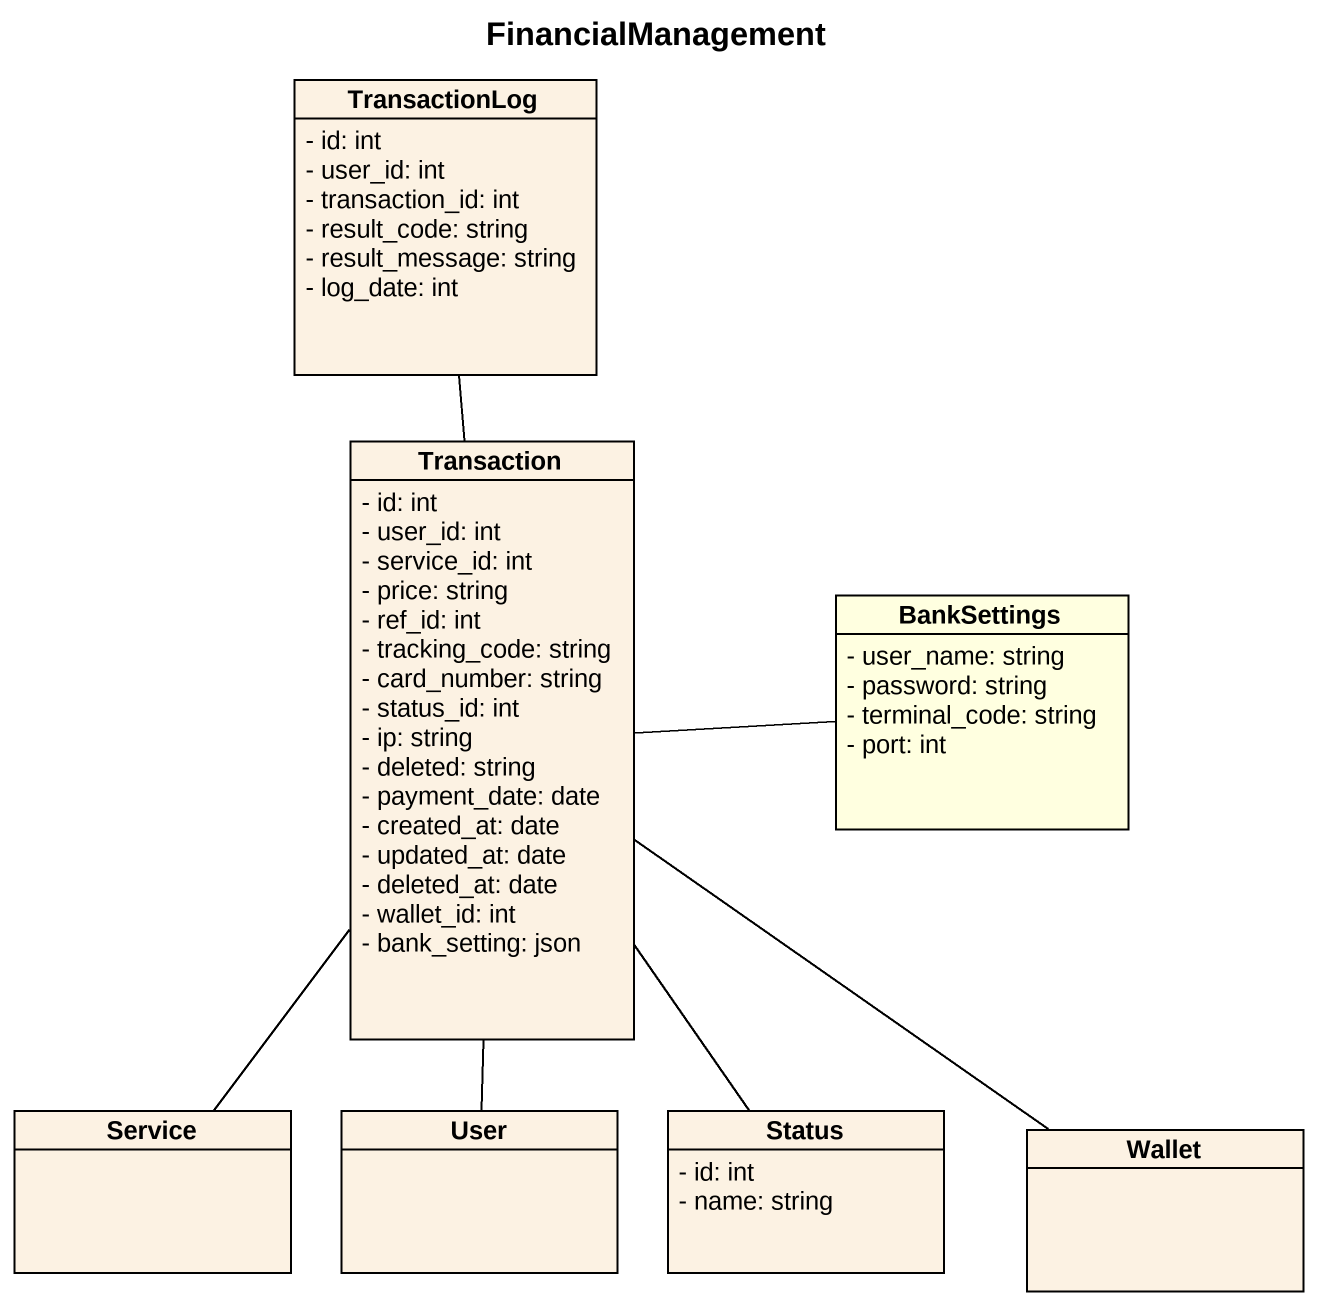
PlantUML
@startuml
title FinancialManagement
hide circle
hide empty members
skinparam classAttributeIconSize 0
class TransactionLog {
  - id: int
  - user_id: int
  - transaction_id: int
  - result_code: string
  - result_message: string
  - log_date: int
}
class Transaction {
  - id: int
  - user_id: int
  - service_id: int
  - price: string
  - ref_id: int
  - tracking_code: string
  - card_number: string
  - status_id: int
  - ip: string
  - deleted: string
  - payment_date: date
  - created_at: date
  - updated_at: date
  - deleted_at: date
  - wallet_id: int
  - bank_setting: json
}
class BankSettings #FFFFE0 {
  - user_name: string
  - password: string
  - terminal_code: string
  - port: int
}
class Service
class User
class Status {
  - id: int
  - name: string
}
class Wallet
Transaction -up- TransactionLog
Transaction -right- BankSettings
Service -up- Transaction
User -up- Transaction
Status -up- Transaction
Wallet -up- Transaction
@enduml
